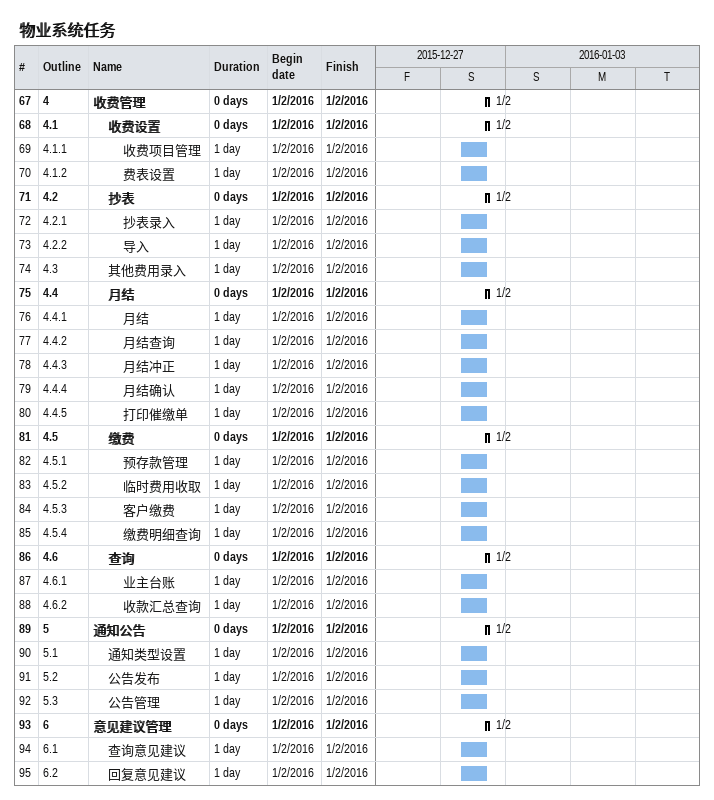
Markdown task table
物业系统任务

| ID | WBS | Task | Duration | Start | Finish |
|---|---|---|---|---|---|
| 67 | 4 | **收费管理** | 0d | 2016-01-02 | 2016-01-02 |
| 68 | 4.1 | **收费设置** | 0d | 2016-01-02 | 2016-01-02 |
| 69 | 4.1.1 | 收费项目管理 | 1d | 2016-01-02 | 2016-01-02 |
| 70 | 4.1.2 | 费表设置 | 1d | 2016-01-02 | 2016-01-02 |
| 71 | 4.2 | **抄表** | 0d | 2016-01-02 | 2016-01-02 |
| 72 | 4.2.1 | 抄表录入 | 1d | 2016-01-02 | 2016-01-02 |
| 73 | 4.2.2 | 导入 | 1d | 2016-01-02 | 2016-01-02 |
| 74 | 4.3 | 其他费用录入 | 1d | 2016-01-02 | 2016-01-02 |
| 75 | 4.4 | **月结** | 0d | 2016-01-02 | 2016-01-02 |
| 76 | 4.4.1 | 月结 | 1d | 2016-01-02 | 2016-01-02 |
| 77 | 4.4.2 | 月结查询 | 1d | 2016-01-02 | 2016-01-02 |
| 78 | 4.4.3 | 月结冲正 | 1d | 2016-01-02 | 2016-01-02 |
| 79 | 4.4.4 | 月结确认 | 1d | 2016-01-02 | 2016-01-02 |
| 80 | 4.4.5 | 打印催缴单 | 1d | 2016-01-02 | 2016-01-02 |
| 81 | 4.5 | **缴费** | 0d | 2016-01-02 | 2016-01-02 |
| 82 | 4.5.1 | 预存款管理 | 1d | 2016-01-02 | 2016-01-02 |
| 83 | 4.5.2 | 临时费用收取 | 1d | 2016-01-02 | 2016-01-02 |
| 84 | 4.5.3 | 客户缴费 | 1d | 2016-01-02 | 2016-01-02 |
| 85 | 4.5.4 | 缴费明细查询 | 1d | 2016-01-02 | 2016-01-02 |
| 86 | 4.6 | **查询** | 0d | 2016-01-02 | 2016-01-02 |
| 87 | 4.6.1 | 业主台账 | 1d | 2016-01-02 | 2016-01-02 |
| 88 | 4.6.2 | 收款汇总查询 | 1d | 2016-01-02 | 2016-01-02 |
| 89 | 5 | **通知公告** | 0d | 2016-01-02 | 2016-01-02 |
| 90 | 5.1 | 通知类型设置 | 1d | 2016-01-02 | 2016-01-02 |
| 91 | 5.2 | 公告发布 | 1d | 2016-01-02 | 2016-01-02 |
| 92 | 5.3 | 公告管理 | 1d | 2016-01-02 | 2016-01-02 |
| 93 | 6 | **意见建议管理** | 0d | 2016-01-02 | 2016-01-02 |
| 94 | 6.1 | 查询意见建议 | 1d | 2016-01-02 | 2016-01-02 |
| 95 | 6.2 | 回复意见建议 | 1d | 2016-01-02 | 2016-01-02 |
